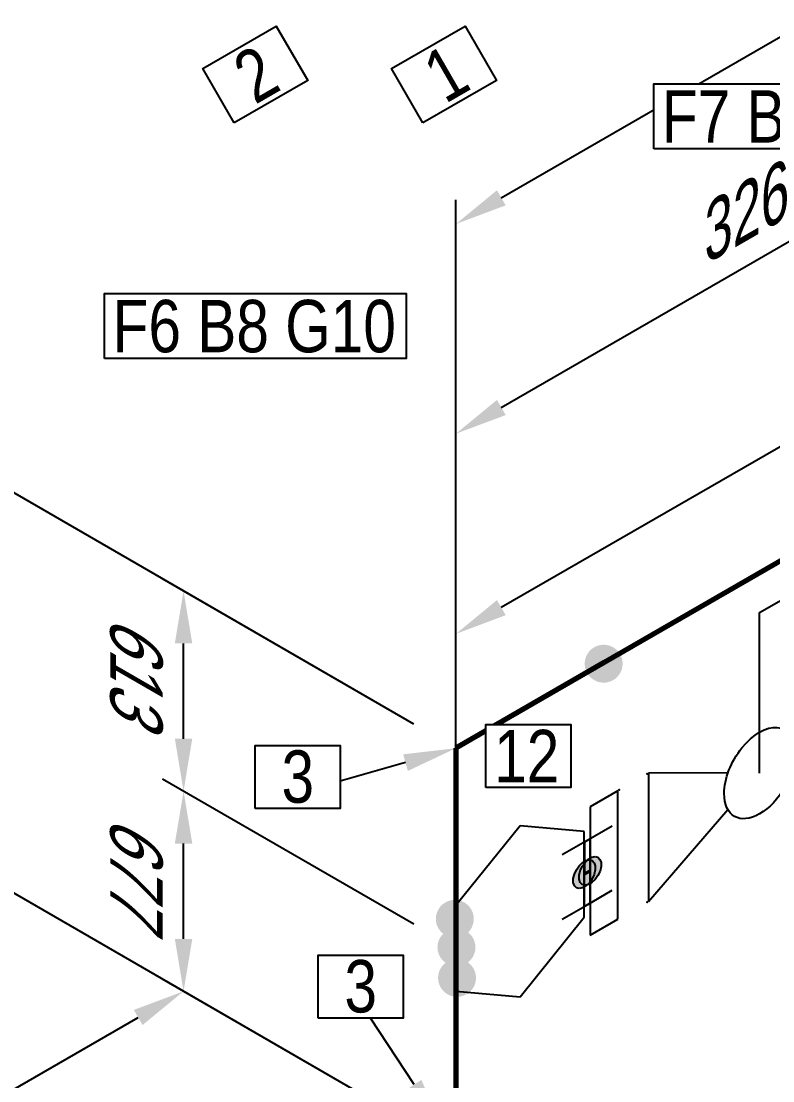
# Model space of a CAD drawing. Header units: millimetres. Extents: x 0 to 594, y 0 to 420.
# Drawn here: x 80.8 to 116.7, y 196 to 246.5 of the extents above; entities that cross this region are included whole.
import ezdxf
from ezdxf import colors
from ezdxf.entities.mleader import LeaderData, LeaderLine
from ezdxf.enums import TextEntityAlignment as Align
from ezdxf.math import Vec2, Vec3

# ---------------------------------------------------------------- set-up
doc = ezdxf.new("R2010")
doc.units = ezdxf.units.MM
doc.header["$LTSCALE"] = 0.25
for name, color, linetype in [('기호', 4, 'Continuous'), ('밸브', 4, 'Continuous'), ('용접', 1, 'Continuous'), ('주석', 7, 'Continuous'), ('치수', 1, 'Continuous')]:
    doc.layers.add(name, color=color, linetype=linetype)
doc.layers.add('파이프', color=3, linetype='Continuous', lineweight=70)
doc.layers.add('파이프 작은 보어', color=30, linetype='Continuous', lineweight=50)
doc.styles.add('AdskIsoAnnotation', font='arial.ttf', dxfattribs={"width": 0.8, "height": 1})
doc.styles.add('AdskIsoMetric', font='arial.ttf', dxfattribs={"width": 0.8, "height": 2.5})
doc.styles.add('AdskIsoMetric-30', font='arial.ttf', dxfattribs={"width": 0.8, "height": 2.5})
doc.styles.add('AdskIsoMetric30', font='arial.ttf', dxfattribs={"width": 0.8, "oblique": 30, "height": 2.5})
doc.styles.get("Standard").update_dxf_attribs({"font": 'arial.ttf'})
doc.dimstyles.new('AdskIsoMetric', dxfattribs={"dimtxt": 2.5, "dimasz": 2.5, "dimexe": 1, "dimexo": 2, "dimgap": 0.8, "dimtad": 1, "dimdec": 0, "dimrnd": 1, "dimzin": 0, "dimdsep": 46, "dimtxsty": 'AdskIsoMetric', "dimcen": 0, "dimclrt": 7, "dimadec": 0, "dimazin": 0, "dimtfac": 1, "dimtdec": 0, "dimtmove": 1, "dimatfit": 3, "dimfxl": 0, "dimfrac": 2, "dimtolj": 1, "dimtzin": 0, "dimarcsym": 0})

# ---------------------------------------------------------------- blocks, each defined once
blk = doc.blocks.new('플랜지-2-IsoLeft')
at = {"color": 0, "linetype": 'ByBlock', "lineweight": -2}
blk.add_wipeout([(0.221, 0.0765), (0.1326, 0.1276), (-0.221, -0.0765), (-0.1326, -0.1276)], dxfattribs=at)
at = {"color": 0, "linetype": 'ByBlock', "lineweight": -2, "extrusion": (0, -0.816497, -0.57735)}
for p, q in [((0.1326, 0.1276), (-0.221, -0.0765)), ((0.221, 0.0765), (0.1326, 0.1276)), ((-0.1326, -0.1276), (0.221, 0.0765)), ((-0.221, -0.0765), (-0.1326, -0.1276))]:
    blk.add_line(p, q, dxfattribs=at)
at = {"color": 0, "linetype": 'ByBlock', "lineweight": -2}
blk.add_wipeout([(0.221, 0.0765), (0.1326, 0.1276), (-0.221, -0.0765), (-0.1326, -0.1276)], dxfattribs=at)
at = {"color": 0, "linetype": 'ByBlock', "lineweight": -2, "extrusion": (0, -0.816497, -0.57735)}
for p, q in [((0.1326, 0.1276), (-0.221, -0.0765)), ((0.221, 0.0765), (0.1326, 0.1276)), ((-0.1326, -0.1276), (0.221, 0.0765)), ((-0.221, -0.0765), (-0.1326, -0.1276))]:
    blk.add_line(p, q, dxfattribs=at)
blk = doc.blocks.new('개스킷-2-IsoLeft')
at = {"color": 0, "linetype": 'ByBlock', "lineweight": -2, "extrusion": (0, 0, -1)}
for p in [(0.1326, 0.1276), (0.221, 0.0765), (-0.2297, -0.0715), (-0.1326, -0.1276)]:
    blk.add_point(p, dxfattribs=at)
blk = doc.blocks.new('볼 밸브-2-IsoLeft')
at = {"color": 0, "linetype": 'ByBlock', "lineweight": -2, "extrusion": (0, -0.816497, -0.57735)}
for p, q in [((-0.1768, 0.3062), (-0.5303, 0.1021)), ((-0.0501, 0.0872), (-0.1768, 0.3062)), ((-0.5303, 0.1021), (-0.151, 0.029)), ((0.151, -0.029), (0.5303, -0.1021)), ((0.1125, -0.065), (0.1125, -0.065)), ((0.1768, -0.3062), (0.0504, -0.0872)), ((0.5303, -0.1021), (0.1768, -0.3062))]:
    blk.add_line(p, q, dxfattribs=at)
at = {"linetype": 'ByBlock', "extrusion": (0, 0, -1)}
for start_param, end_param in [(0.785398, 3.926991), (3.926991, 7.068583)]:
    blk.add_ellipse((0, 0), major_axis=(-0.1592, 0), ratio=0.57735, start_param=start_param, end_param=end_param, dxfattribs=at)
blk = doc.blocks.new('Operator_Lever-2-IsoLeft')
at = {"color": 0, "linetype": 'ByBlock', "lineweight": -2, "extrusion": (0, -0.816497, -0.57735)}
for p, q in [((0, 0), (0.4419, 0.2552)), ((0.4419, 0.2552), (0.6187, 0.1531))]:
    blk.add_line(p, q, dxfattribs=at)
blk = doc.blocks.new('*D47')
at = {"layer": 'Defpoints', "color": 0}
for p in [(140.859, 225.007), (101.569, 217.322), (101.569, 202.322)]:
    blk.add_point(p, dxfattribs=at)
at = {"layer": '치수', "color": 0, "lineweight": -2}
for p, q in [((140.859, 227.317), (140.859, 241.162)), ((138.694, 238.757), (103.734, 218.572)), ((101.569, 204.632), (101.569, 218.477))]:
    blk.add_line(p, q, dxfattribs=at)
at = {"layer": '치수', "color": 0}
for points in [[(138.485, 239.118), (138.902, 238.396), (140.859, 240.007)], [(103.526, 218.933), (103.942, 218.212), (101.569, 217.322)]]:
    blk.add_solid(points, dxfattribs=at)
at = {"layer": '치수', "color": 7, "insert": (121.214, 231.282), "char_height": 2.5, "attachment_point": 5, "rotation": 30.001, "style": 'AdskIsoMetric30'}
blk.add_mtext('\\A1;1544', dxfattribs=at)
blk = doc.blocks.new('*D48')
at = {"layer": 'Defpoints', "color": 0}
for p in [(128.969, 242.688), (128.969, 231.77), (101.569, 211.868)]:
    blk.add_point(p, dxfattribs=at)
at = {"layer": '치수', "color": 0, "lineweight": -2}
for p, q in [((128.969, 234.08), (128.969, 243.843)), ((103.734, 228.118), (126.804, 241.438)), ((101.569, 214.178), (101.569, 228.023))]:
    blk.add_line(p, q, dxfattribs=at)
at = {"layer": '치수', "color": 0}
for points in [[(126.596, 241.799), (127.013, 241.077), (128.969, 242.688)], [(103.526, 228.479), (103.942, 227.757), (101.569, 226.868)]]:
    blk.add_solid(points, dxfattribs=at)
at = {"layer": '치수', "color": 7, "insert": (114.829, 237.141), "char_height": 2.5, "attachment_point": 5, "rotation": 30, "style": 'AdskIsoMetric30'}
blk.add_mtext('\\A1;326', dxfattribs=at)
blk = doc.blocks.new('*D54')
at = {"layer": 'Defpoints', "color": 0}
for p in [(236.793, 314.94), (236.793, 289.94), (101.569, 211.868)]:
    blk.add_point(p, dxfattribs=at)
at = {"layer": '치수', "color": 0, "lineweight": -2}
for p, q in [((236.793, 292.25), (236.793, 316.095)), ((103.734, 238.118), (234.628, 313.69)), ((101.569, 214.178), (101.569, 238.023))]:
    blk.add_line(p, q, dxfattribs=at)
at = {"layer": '치수', "color": 0}
for points in [[(234.42, 314.051), (234.837, 313.329), (236.793, 314.94)], [(103.526, 238.479), (103.942, 237.757), (101.569, 236.868)]]:
    blk.add_solid(points, dxfattribs=at)
at = {"layer": '치수', "color": 7, "insert": (169.181, 278.521), "char_height": 2.5, "attachment_point": 5, "rotation": 30, "style": 'AdskIsoMetric30'}
blk.add_mtext('\\A1;1646', dxfattribs=at)
blk = doc.blocks.new('*D55')
at = {"layer": 'Defpoints', "color": 0}
for p in [(88.579, 209.822), (101.569, 202.322), (101.569, 192.776)]:
    blk.add_point(p, dxfattribs=at)
at = {"layer": '치수', "color": 0, "lineweight": -2}
for p, q in [((99.569, 203.477), (87.579, 210.4)), ((88.579, 202.776), (88.579, 207.322)), ((99.569, 193.931), (87.579, 200.854))]:
    blk.add_line(p, q, dxfattribs=at)
at = {"layer": '치수', "color": 0}
for points in [[(88.162, 207.322), (88.995, 207.322), (88.579, 209.822)], [(88.162, 202.776), (88.995, 202.776), (88.579, 200.276)]]:
    blk.add_solid(points, dxfattribs=at)
at = {"layer": '치수', "color": 7, "insert": (86.312, 206.358), "char_height": 2.5, "attachment_point": 5, "rotation": 270, "style": 'AdskIsoMetric30'}
blk.add_mtext('\\A1;677', dxfattribs=at)
blk = doc.blocks.new('*D56')
at = {"layer": 'Defpoints', "color": 0}
for p in [(88.579, 219.368), (101.569, 211.868), (101.569, 202.322)]:
    blk.add_point(p, dxfattribs=at)
at = {"layer": '치수', "color": 0, "lineweight": -2}
for p, q in [((99.569, 213.023), (87.579, 219.946)), ((88.579, 212.322), (88.579, 216.868)), ((99.569, 203.477), (87.579, 210.4))]:
    blk.add_line(p, q, dxfattribs=at)
at = {"layer": '치수', "color": 0}
for points in [[(88.162, 216.868), (88.995, 216.868), (88.579, 219.368)], [(88.162, 212.322), (88.995, 212.322), (88.579, 209.822)]]:
    blk.add_solid(points, dxfattribs=at)
at = {"layer": '치수', "color": 7, "insert": (86.312, 215.904), "char_height": 2.5, "attachment_point": 5, "rotation": 270, "style": 'AdskIsoMetric30'}
blk.add_mtext('\\A1;613', dxfattribs=at)
blk = doc.blocks.new('*D57')
at = {"layer": 'Defpoints', "color": 0}
for p in [(79.918, 224.368), (101.569, 211.868), (101.569, 192.776)]:
    blk.add_point(p, dxfattribs=at)
at = {"layer": '치수', "color": 0, "lineweight": -2}
for p, q in [((99.569, 213.023), (78.918, 224.946)), ((79.918, 207.776), (79.918, 221.868)), ((99.569, 193.931), (78.918, 205.854))]:
    blk.add_line(p, q, dxfattribs=at)
at = {"layer": '치수', "color": 0}
for points in [[(79.502, 221.868), (80.335, 221.868), (79.918, 224.368)], [(79.502, 207.776), (80.335, 207.776), (79.918, 205.276)]]:
    blk.add_solid(points, dxfattribs=at)
at = {"layer": '치수', "color": 7, "insert": (77.652, 216.131), "char_height": 2.5, "attachment_point": 5, "rotation": 270, "style": 'AdskIsoMetric30'}
blk.add_mtext('\\A1;1290', dxfattribs=at)
blk = doc.blocks.new('*D58')
at = {"layer": 'Defpoints', "color": 0}
for p in [(88.579, 200.276), (101.569, 192.776), (84.23, 182.766)]:
    blk.add_point(p, dxfattribs=at)
at = {"layer": '치수', "color": 0, "lineweight": -2}
for p, q in [((99.569, 193.931), (87.579, 200.854)), ((73.404, 191.516), (86.414, 199.026)), ((82.23, 183.92), (70.239, 190.843))]:
    blk.add_line(p, q, dxfattribs=at)
at = {"layer": '치수', "color": 0}
for points in [[(86.205, 199.387), (86.622, 198.666), (88.579, 200.276)], [(73.196, 191.876), (73.613, 191.155), (71.239, 190.266)]]:
    blk.add_solid(points, dxfattribs=at)
at = {"layer": '치수', "color": 7, "insert": (77.203, 196.325), "char_height": 2.5, "attachment_point": 5, "rotation": 30, "style": 'AdskIsoMetric-30'}
blk.add_mtext('\\A1;2515', dxfattribs=at)
blk = doc.blocks.new('엘보우-1-Iso2DSkew180')
at = {"color": 0, "linetype": 'ByBlock', "lineweight": -2, "extrusion": (-0.707107, 0.408248, -0.57735)}
for p, q in [((0, 8.165), (0, 0)), ((0, 0), (-7.071, -4.082)), ((0, 0), (0, 0))]:
    blk.add_line(p, q, dxfattribs=at)
blk = doc.blocks.new('Olet1-1-Iso2DSkew180')
at = {"color": 0, "linetype": 'ByBlock', "lineweight": -2, "extrusion": (0.707122, -0.40824, 0.577338)}
for p, q in [((3.062, 5.85), (0, 2.041)), ((6.124, 5.577), (3.062, 5.85)), ((6.124, 1.494), (6.124, 5.577)), ((0, 2.041), (0, -2.041)), ((3.062, -2.315), (6.124, 1.494)), ((0, -2.041), (3.062, -2.315))]:
    blk.add_line(p, q, dxfattribs=at)
blk = doc.blocks.new('엘보우-2-Iso2DSkew90')
at = {"color": 0, "linetype": 'ByBlock', "lineweight": -2, "extrusion": (0.707107, -0.408248, 0.57735)}
for p, q in [((7.071, 4.082), (0, 0)), ((0, 0), (0, -8.165)), ((0, 0), (0, 0))]:
    blk.add_line(p, q, dxfattribs=at)
blk = doc.blocks.new('Buttweld')
at = {"lineweight": -2}
blk.add_hatch(color=0, dxfattribs=at).paths.add_polyline_path([(0.044, -0.0026), (0.0433, 0.0053), (0.0413, 0.0129), (0.0379, 0.02), (0.0334, 0.0265), (0.0278, 0.0321), (0.0214, 0.0366), (0.0142, 0.0399), (0.0066, 0.042), (-0.0013, 0.0427), (-0.0091, 0.042), (-0.0168, 0.0399), (-0.0239, 0.0366), (-0.0304, 0.0321), (-0.036, 0.0265), (-0.0405, 0.02), (-0.0438, 0.0129), (-0.0459, 0.0053), (-0.0466, -0.0026), (-0.0459, -0.0105), (-0.0438, -0.0181), (-0.0405, -0.0252), (-0.036, -0.0317), (-0.0304, -0.0373), (-0.0239, -0.0418), (-0.0168, -0.0452), (-0.0091, -0.0472), (-0.0013, -0.0479), (0.0066, -0.0472), (0.0142, -0.0452), (0.0214, -0.0418), (0.0278, -0.0373), (0.0334, -0.0317), (0.0379, -0.0252), (0.0413, -0.0181), (0.0433, -0.0105)], is_closed=False, flags=0)
blk = doc.blocks.new('SocketWeld-2-IsoLeft')
blk.add_hatch(color=256).paths.add_polyline_path([(0.0405, 0.017), (0.0406, 0.0168), (0.0407, 0.0166), (0.0409, 0.0165), (0.041, 0.0163), (0.0412, 0.0161), (0.0413, 0.016), (0.0415, 0.0158), (0.0416, 0.0157), (0.0418, 0.0155), (0.0419, 0.0153), (0.042, 0.0152), (0.0422, 0.015), (0.0423, 0.0148), (0.0425, 0.0147), (0.0426, 0.0145), (0.0428, 0.0143), (0.0429, 0.0142), (0.0431, 0.014), (0.0432, 0.0138), (0.0433, 0.0137), (0.0435, 0.0135), (0.0436, 0.0134), (0.0438, 0.0132), (0.0439, 0.013), (0.0441, 0.0129), (0.0442, 0.0127), (0.0444, 0.0125), (0.0445, 0.0124), (0.0447, 0.0122), (0.0448, 0.012), (0.0449, 0.0119), (0.0451, 0.0117), (0.0452, 0.0115), (0.0454, 0.0114), (0.0455, 0.0112), (0.0457, 0.0111), (0.0458, 0.0109), (0.046, 0.0107), (0.0461, 0.0106), (0.0462, 0.0104), (0.0464, 0.0102), (0.0465, 0.0101), (0.0467, 0.0099), (0.0468, 0.0097), (0.047, 0.0096), (0.0471, 0.0094), (0.0473, 0.0092), (0.0474, 0.0091), (0.0476, 0.0089), (0.0476, 0.0089), (0.0476, 0.0087), (0.0477, 0.0086), (0.0477, 0.0084), (0.0478, 0.0082), (0.0478, 0.008), (0.0479, 0.0078), (0.0479, 0.0076), (0.048, 0.0075), (0.048, 0.0073), (0.0481, 0.0071), (0.0481, 0.0069), (0.0482, 0.0067), (0.0482, 0.0066), (0.0483, 0.0064), (0.0483, 0.0062), (0.0484, 0.006), (0.0484, 0.0058), (0.0485, 0.0056), (0.0485, 0.0055), (0.0486, 0.0053), (0.0486, 0.0051), (0.0487, 0.0049), (0.0487, 0.0047), (0.0488, 0.0046), (0.0488, 0.0044), (0.0489, 0.0042), (0.0489, 0.004), (0.049, 0.0038), (0.049, 0.0036), (0.0491, 0.0035), (0.0491, 0.0033), (0.0492, 0.0031), (0.0492, 0.0029), (0.0493, 0.0027), (0.0493, 0.0025), (0.0494, 0.0024), (0.0494, 0.0022), (0.0495, 0.002), (0.0495, 0.0018), (0.0496, 0.0016), (0.0496, 0.0015), (0.0497, 0.0013), (0.0497, 0.0011), (0.0498, 0.0009), (0.0498, 0.0007), (0.0499, 0.0005), (0.0499, 0.0004), (0.05, 0.0002), (0.05, 0), (0.05, 0), (0.05, -0.0002), (0.0499, -0.0004), (0.0499, -0.0005), (0.0498, -0.0007), (0.0498, -0.0009), (0.0497, -0.0011), (0.0497, -0.0013), (0.0496, -0.0015), (0.0496, -0.0016), (0.0495, -0.0018), (0.0495, -0.002), (0.0494, -0.0022), (0.0494, -0.0024), (0.0493, -0.0025), (0.0493, -0.0027), (0.0492, -0.0029), (0.0492, -0.0031), (0.0491, -0.0033), (0.0491, -0.0035), (0.049, -0.0036), (0.049, -0.0038), (0.0489, -0.004), (0.0489, -0.0042), (0.0488, -0.0044), (0.0488, -0.0046), (0.0487, -0.0047), (0.0487, -0.0049), (0.0486, -0.0051), (0.0486, -0.0053), (0.0485, -0.0055), (0.0485, -0.0056), (0.0484, -0.0058), (0.0484, -0.006), (0.0483, -0.0062), (0.0483, -0.0064), (0.0482, -0.0066), (0.0482, -0.0067), (0.0481, -0.0069), (0.0481, -0.0071), (0.048, -0.0073), (0.048, -0.0075), (0.0479, -0.0076), (0.0479, -0.0078), (0.0478, -0.008), (0.0478, -0.0082), (0.0477, -0.0084), (0.0477, -0.0086), (0.0476, -0.0087), (0.0476, -0.0089), (0.0476, -0.0089), (0.0474, -0.0091), (0.0473, -0.0092), (0.0471, -0.0094), (0.047, -0.0096), (0.0468, -0.0097), (0.0467, -0.0099), (0.0465, -0.0101), (0.0464, -0.0102), (0.0462, -0.0104), (0.0461, -0.0106), (0.046, -0.0107), (0.0458, -0.0109), (0.0457, -0.0111), (0.0455, -0.0112), (0.0454, -0.0114), (0.0452, -0.0115), (0.0451, -0.0117), (0.0449, -0.0119), (0.0448, -0.012), (0.0447, -0.0122), (0.0445, -0.0124), (0.0444, -0.0125), (0.0442, -0.0127), (0.0441, -0.0129), (0.0439, -0.013), (0.0438, -0.0132), (0.0436, -0.0134), (0.0435, -0.0135), (0.0433, -0.0137), (0.0432, -0.0138), (0.0431, -0.014), (0.0429, -0.0142), (0.0428, -0.0143), (0.0426, -0.0145), (0.0425, -0.0147), (0.0423, -0.0148), (0.0422, -0.015), (0.042, -0.0152), (0.0419, -0.0153), (0.0418, -0.0155), (0.0416, -0.0157), (0.0415, -0.0158), (0.0413, -0.016), (0.0412, -0.0161), (0.041, -0.0163), (0.0409, -0.0165), (0.0407, -0.0166), (0.0406, -0.0168), (0.0405, -0.017), (0.0405, -0.017), (0.0402, -0.0171), (0.04, -0.0172), (0.0398, -0.0174), (0.0395, -0.0175), (0.0393, -0.0176), (0.0391, -0.0177), (0.0389, -0.0179), (0.0386, -0.018), (0.0384, -0.0181), (0.0382, -0.0183), (0.038, -0.0184), (0.0377, -0.0185), (0.0375, -0.0187), (0.0373, -0.0188), (0.0371, -0.0189), (0.0368, -0.0191), (0.0366, -0.0192), (0.0364, -0.0193), (0.0362, -0.0194), (0.0359, -0.0196), (0.0357, -0.0197), (0.0355, -0.0198), (0.0353, -0.02), (0.035, -0.0201), (0.0348, -0.0202), (0.0346, -0.0204), (0.0344, -0.0205), (0.0341, -0.0206), (0.0339, -0.0207), (0.0337, -0.0209), (0.0335, -0.021), (0.0332, -0.0211), (0.033, -0.0213), (0.0328, -0.0214), (0.0325, -0.0215), (0.0323, -0.0217), (0.0321, -0.0218), (0.0319, -0.0219), (0.0316, -0.0221), (0.0314, -0.0222), (0.0312, -0.0223), (0.031, -0.0224), (0.0307, -0.0226), (0.0305, -0.0227), (0.0303, -0.0228), (0.0301, -0.023), (0.0298, -0.0231), (0.0296, -0.0232), (0.0294, -0.0234), (0.0294, -0.0234), (0.0291, -0.0234), (0.0288, -0.0235), (0.0285, -0.0236), (0.0283, -0.0237), (0.028, -0.0238), (0.0277, -0.0239), (0.0274, -0.0239), (0.0271, -0.024), (0.0268, -0.0241), (0.0265, -0.0242), (0.0263, -0.0243), (0.026, -0.0244), (0.0257, -0.0244), (0.0254, -0.0245), (0.0251, -0.0246), (0.0248, -0.0247), (0.0246, -0.0248), (0.0243, -0.0249), (0.024, -0.0249), (0.0237, -0.025), (0.0234, -0.0251), (0.0231, -0.0252), (0.0228, -0.0253), (0.0226, -0.0254), (0.0223, -0.0254), (0.022, -0.0255), (0.0217, -0.0256), (0.0214, -0.0257), (0.0211, -0.0258), (0.0209, -0.0259), (0.0206, -0.0259), (0.0203, -0.026), (0.02, -0.0261), (0.0197, -0.0262), (0.0194, -0.0263), (0.0191, -0.0264), (0.0189, -0.0265), (0.0186, -0.0265), (0.0183, -0.0266), (0.018, -0.0267), (0.0177, -0.0268), (0.0174, -0.0269), (0.0172, -0.027), (0.0169, -0.027), (0.0166, -0.0271), (0.0163, -0.0272), (0.016, -0.0273), (0.0157, -0.0274), (0.0155, -0.0275), (0.0155, -0.0275), (0.0151, -0.0275), (0.0148, -0.0275), (0.0145, -0.0275), (0.0142, -0.0276), (0.0139, -0.0276), (0.0136, -0.0276), (0.0132, -0.0277), (0.0129, -0.0277), (0.0126, -0.0277), (0.0123, -0.0277), (0.012, -0.0278), (0.0117, -0.0278), (0.0114, -0.0278), (0.011, -0.0279), (0.0107, -0.0279), (0.0104, -0.0279), (0.0101, -0.0279), (0.0098, -0.028), (0.0095, -0.028), (0.0091, -0.028), (0.0088, -0.0281), (0.0085, -0.0281), (0.0082, -0.0281), (0.0079, -0.0281), (0.0076, -0.0282), (0.0073, -0.0282), (0.0069, -0.0282), (0.0066, -0.0283), (0.0063, -0.0283), (0.006, -0.0283), (0.0057, -0.0283), (0.0054, -0.0284), (0.005, -0.0284), (0.0047, -0.0284), (0.0044, -0.0285), (0.0041, -0.0285), (0.0038, -0.0285), (0.0035, -0.0286), (0.0032, -0.0286), (0.0028, -0.0286), (0.0025, -0.0286), (0.0022, -0.0287), (0.0019, -0.0287), (0.0016, -0.0287), (0.0013, -0.0288), (0.0009, -0.0288), (0.0006, -0.0288), (0.0003, -0.0288), (0, -0.0289), (0, -0.0289), (-0.0003, -0.0288), (-0.0006, -0.0288), (-0.0009, -0.0288), (-0.0013, -0.0288), (-0.0016, -0.0287), (-0.0019, -0.0287), (-0.0022, -0.0287), (-0.0025, -0.0286), (-0.0028, -0.0286), (-0.0032, -0.0286), (-0.0035, -0.0286), (-0.0038, -0.0285), (-0.0041, -0.0285), (-0.0044, -0.0285), (-0.0047, -0.0284), (-0.005, -0.0284), (-0.0054, -0.0284), (-0.0057, -0.0283), (-0.006, -0.0283), (-0.0063, -0.0283), (-0.0066, -0.0283), (-0.0069, -0.0282), (-0.0073, -0.0282), (-0.0076, -0.0282), (-0.0079, -0.0281), (-0.0082, -0.0281), (-0.0085, -0.0281), (-0.0088, -0.0281), (-0.0091, -0.028), (-0.0095, -0.028), (-0.0098, -0.028), (-0.0101, -0.0279), (-0.0104, -0.0279), (-0.0107, -0.0279), (-0.011, -0.0279), (-0.0114, -0.0278), (-0.0117, -0.0278), (-0.012, -0.0278), (-0.0123, -0.0277), (-0.0126, -0.0277), (-0.0129, -0.0277), (-0.0132, -0.0277), (-0.0136, -0.0276), (-0.0139, -0.0276), (-0.0142, -0.0276), (-0.0145, -0.0275), (-0.0148, -0.0275), (-0.0151, -0.0275), (-0.0155, -0.0275), (-0.0155, -0.0275), (-0.0157, -0.0274), (-0.016, -0.0273), (-0.0163, -0.0272), (-0.0166, -0.0271), (-0.0169, -0.027), (-0.0172, -0.027), (-0.0174, -0.0269), (-0.0177, -0.0268), (-0.018, -0.0267), (-0.0183, -0.0266), (-0.0186, -0.0265), (-0.0189, -0.0265), (-0.0191, -0.0264), (-0.0194, -0.0263), (-0.0197, -0.0262), (-0.02, -0.0261), (-0.0203, -0.026), (-0.0206, -0.0259), (-0.0209, -0.0259), (-0.0211, -0.0258), (-0.0214, -0.0257), (-0.0217, -0.0256), (-0.022, -0.0255), (-0.0223, -0.0254), (-0.0226, -0.0254), (-0.0228, -0.0253), (-0.0231, -0.0252), (-0.0234, -0.0251), (-0.0237, -0.025), (-0.024, -0.0249), (-0.0243, -0.0249), (-0.0246, -0.0248), (-0.0248, -0.0247), (-0.0251, -0.0246), (-0.0254, -0.0245), (-0.0257, -0.0244), (-0.026, -0.0244), (-0.0263, -0.0243), (-0.0265, -0.0242), (-0.0268, -0.0241), (-0.0271, -0.024), (-0.0274, -0.0239), (-0.0277, -0.0239), (-0.028, -0.0238), (-0.0283, -0.0237), (-0.0285, -0.0236), (-0.0288, -0.0235), (-0.0291, -0.0234), (-0.0294, -0.0234), (-0.0294, -0.0234), (-0.0296, -0.0232), (-0.0298, -0.0231), (-0.0301, -0.023), (-0.0303, -0.0228), (-0.0305, -0.0227), (-0.0307, -0.0226), (-0.031, -0.0224), (-0.0312, -0.0223), (-0.0314, -0.0222), (-0.0316, -0.0221), (-0.0319, -0.0219), (-0.0321, -0.0218), (-0.0323, -0.0217), (-0.0325, -0.0215), (-0.0328, -0.0214), (-0.033, -0.0213), (-0.0332, -0.0211), (-0.0335, -0.021), (-0.0337, -0.0209), (-0.0339, -0.0207), (-0.0341, -0.0206), (-0.0344, -0.0205), (-0.0346, -0.0204), (-0.0348, -0.0202), (-0.035, -0.0201), (-0.0353, -0.02), (-0.0355, -0.0198), (-0.0357, -0.0197), (-0.0359, -0.0196), (-0.0362, -0.0194), (-0.0364, -0.0193), (-0.0366, -0.0192), (-0.0368, -0.0191), (-0.0371, -0.0189), (-0.0373, -0.0188), (-0.0375, -0.0187), (-0.0377, -0.0185), (-0.038, -0.0184), (-0.0382, -0.0183), (-0.0384, -0.0181), (-0.0386, -0.018), (-0.0389, -0.0179), (-0.0391, -0.0177), (-0.0393, -0.0176), (-0.0395, -0.0175), (-0.0398, -0.0174), (-0.04, -0.0172), (-0.0402, -0.0171), (-0.0405, -0.017), (-0.0405, -0.017), (-0.0406, -0.0168), (-0.0407, -0.0166), (-0.0409, -0.0165), (-0.041, -0.0163), (-0.0412, -0.0161), (-0.0413, -0.016), (-0.0415, -0.0158), (-0.0416, -0.0157), (-0.0418, -0.0155), (-0.0419, -0.0153), (-0.042, -0.0152), (-0.0422, -0.015), (-0.0423, -0.0148), (-0.0425, -0.0147), (-0.0426, -0.0145), (-0.0428, -0.0143), (-0.0429, -0.0142), (-0.0431, -0.014), (-0.0432, -0.0138), (-0.0433, -0.0137), (-0.0435, -0.0135), (-0.0436, -0.0134), (-0.0438, -0.0132), (-0.0439, -0.013), (-0.0441, -0.0129), (-0.0442, -0.0127), (-0.0444, -0.0125), (-0.0445, -0.0124), (-0.0447, -0.0122), (-0.0448, -0.012), (-0.0449, -0.0119), (-0.0451, -0.0117), (-0.0452, -0.0115), (-0.0454, -0.0114), (-0.0455, -0.0112), (-0.0457, -0.0111), (-0.0458, -0.0109), (-0.046, -0.0107), (-0.0461, -0.0106), (-0.0462, -0.0104), (-0.0464, -0.0102), (-0.0465, -0.0101), (-0.0467, -0.0099), (-0.0468, -0.0097), (-0.047, -0.0096), (-0.0471, -0.0094), (-0.0473, -0.0092), (-0.0474, -0.0091), (-0.0476, -0.0089), (-0.0476, -0.0089), (-0.0476, -0.0087), (-0.0477, -0.0086), (-0.0477, -0.0084), (-0.0478, -0.0082), (-0.0478, -0.008), (-0.0479, -0.0078), (-0.0479, -0.0076), (-0.048, -0.0075), (-0.048, -0.0073), (-0.0481, -0.0071), (-0.0481, -0.0069), (-0.0482, -0.0067), (-0.0482, -0.0066), (-0.0483, -0.0064), (-0.0483, -0.0062), (-0.0484, -0.006), (-0.0484, -0.0058), (-0.0485, -0.0056), (-0.0485, -0.0055), (-0.0486, -0.0053), (-0.0486, -0.0051), (-0.0487, -0.0049), (-0.0487, -0.0047), (-0.0488, -0.0046), (-0.0488, -0.0044), (-0.0489, -0.0042), (-0.0489, -0.004), (-0.049, -0.0038), (-0.049, -0.0036), (-0.0491, -0.0035), (-0.0491, -0.0033), (-0.0492, -0.0031), (-0.0492, -0.0029), (-0.0493, -0.0027), (-0.0493, -0.0025), (-0.0494, -0.0024), (-0.0494, -0.0022), (-0.0495, -0.002), (-0.0495, -0.0018), (-0.0496, -0.0016), (-0.0496, -0.0015), (-0.0497, -0.0013), (-0.0497, -0.0011), (-0.0498, -0.0009), (-0.0498, -0.0007), (-0.0499, -0.0005), (-0.0499, -0.0004), (-0.05, -0.0002), (-0.05, 0), (-0.05, 0), (-0.05, 0.0002), (-0.0499, 0.0004), (-0.0499, 0.0005), (-0.0498, 0.0007), (-0.0498, 0.0009), (-0.0497, 0.0011), (-0.0497, 0.0013), (-0.0496, 0.0015), (-0.0496, 0.0016), (-0.0495, 0.0018), (-0.0495, 0.002), (-0.0494, 0.0022), (-0.0494, 0.0024), (-0.0493, 0.0025), (-0.0493, 0.0027), (-0.0492, 0.0029), (-0.0492, 0.0031), (-0.0491, 0.0033), (-0.0491, 0.0035), (-0.049, 0.0036), (-0.049, 0.0038), (-0.0489, 0.004), (-0.0489, 0.0042), (-0.0488, 0.0044), (-0.0488, 0.0046), (-0.0487, 0.0047), (-0.0487, 0.0049), (-0.0486, 0.0051), (-0.0486, 0.0053), (-0.0485, 0.0055), (-0.0485, 0.0056), (-0.0484, 0.0058), (-0.0484, 0.006), (-0.0483, 0.0062), (-0.0483, 0.0064), (-0.0482, 0.0066), (-0.0482, 0.0067), (-0.0481, 0.0069), (-0.0481, 0.0071), (-0.048, 0.0073), (-0.048, 0.0075), (-0.0479, 0.0076), (-0.0479, 0.0078), (-0.0478, 0.008), (-0.0478, 0.0082), (-0.0477, 0.0084), (-0.0477, 0.0086), (-0.0476, 0.0087), (-0.0476, 0.0089), (-0.0476, 0.0089), (-0.0474, 0.0091), (-0.0473, 0.0092), (-0.0471, 0.0094), (-0.047, 0.0096), (-0.0468, 0.0097), (-0.0467, 0.0099), (-0.0465, 0.0101), (-0.0464, 0.0102), (-0.0462, 0.0104), (-0.0461, 0.0106), (-0.046, 0.0107), (-0.0458, 0.0109), (-0.0457, 0.0111), (-0.0455, 0.0112), (-0.0454, 0.0114), (-0.0452, 0.0115), (-0.0451, 0.0117), (-0.0449, 0.0119), (-0.0448, 0.012), (-0.0447, 0.0122), (-0.0445, 0.0124), (-0.0444, 0.0125), (-0.0442, 0.0127), (-0.0441, 0.0129), (-0.0439, 0.013), (-0.0438, 0.0132), (-0.0436, 0.0134), (-0.0435, 0.0135), (-0.0433, 0.0137), (-0.0432, 0.0138), (-0.0431, 0.014), (-0.0429, 0.0142), (-0.0428, 0.0143), (-0.0426, 0.0145), (-0.0425, 0.0147), (-0.0423, 0.0148), (-0.0422, 0.015), (-0.042, 0.0152), (-0.0419, 0.0153), (-0.0418, 0.0155), (-0.0416, 0.0157), (-0.0415, 0.0158), (-0.0413, 0.016), (-0.0412, 0.0161), (-0.041, 0.0163), (-0.0409, 0.0165), (-0.0407, 0.0166), (-0.0406, 0.0168), (-0.0405, 0.017), (-0.0405, 0.017), (-0.0402, 0.0171), (-0.04, 0.0172), (-0.0398, 0.0174), (-0.0395, 0.0175), (-0.0393, 0.0176), (-0.0391, 0.0177), (-0.0389, 0.0179), (-0.0386, 0.018), (-0.0384, 0.0181), (-0.0382, 0.0183), (-0.038, 0.0184), (-0.0377, 0.0185), (-0.0375, 0.0187), (-0.0373, 0.0188), (-0.0371, 0.0189), (-0.0368, 0.0191), (-0.0366, 0.0192), (-0.0364, 0.0193), (-0.0362, 0.0194), (-0.0359, 0.0196), (-0.0357, 0.0197), (-0.0355, 0.0198), (-0.0353, 0.02), (-0.035, 0.0201), (-0.0348, 0.0202), (-0.0346, 0.0204), (-0.0344, 0.0205), (-0.0341, 0.0206), (-0.0339, 0.0207), (-0.0337, 0.0209), (-0.0335, 0.021), (-0.0332, 0.0211), (-0.033, 0.0213), (-0.0328, 0.0214), (-0.0325, 0.0215), (-0.0323, 0.0217), (-0.0321, 0.0218), (-0.0319, 0.0219), (-0.0316, 0.0221), (-0.0314, 0.0222), (-0.0312, 0.0223), (-0.031, 0.0224), (-0.0307, 0.0226), (-0.0305, 0.0227), (-0.0303, 0.0228), (-0.0301, 0.023), (-0.0298, 0.0231), (-0.0296, 0.0232), (-0.0294, 0.0234), (-0.0294, 0.0234), (-0.0291, 0.0234), (-0.0288, 0.0235), (-0.0285, 0.0236), (-0.0283, 0.0237), (-0.028, 0.0238), (-0.0277, 0.0239), (-0.0274, 0.0239), (-0.0271, 0.024), (-0.0268, 0.0241), (-0.0265, 0.0242), (-0.0263, 0.0243), (-0.026, 0.0244), (-0.0257, 0.0244), (-0.0254, 0.0245), (-0.0251, 0.0246), (-0.0248, 0.0247), (-0.0246, 0.0248), (-0.0243, 0.0249), (-0.024, 0.0249), (-0.0237, 0.025), (-0.0234, 0.0251), (-0.0231, 0.0252), (-0.0228, 0.0253), (-0.0226, 0.0254), (-0.0223, 0.0254), (-0.022, 0.0255), (-0.0217, 0.0256), (-0.0214, 0.0257), (-0.0211, 0.0258), (-0.0209, 0.0259), (-0.0206, 0.0259), (-0.0203, 0.026), (-0.02, 0.0261), (-0.0197, 0.0262), (-0.0194, 0.0263), (-0.0191, 0.0264), (-0.0189, 0.0265), (-0.0186, 0.0265), (-0.0183, 0.0266), (-0.018, 0.0267), (-0.0177, 0.0268), (-0.0174, 0.0269), (-0.0172, 0.027), (-0.0169, 0.027), (-0.0166, 0.0271), (-0.0163, 0.0272), (-0.016, 0.0273), (-0.0157, 0.0274), (-0.0155, 0.0275), (-0.0155, 0.0275), (-0.0151, 0.0275), (-0.0148, 0.0275), (-0.0145, 0.0275), (-0.0142, 0.0276), (-0.0139, 0.0276), (-0.0136, 0.0276), (-0.0132, 0.0277), (-0.0129, 0.0277), (-0.0126, 0.0277), (-0.0123, 0.0277), (-0.012, 0.0278), (-0.0117, 0.0278), (-0.0114, 0.0278), (-0.011, 0.0279), (-0.0107, 0.0279), (-0.0104, 0.0279), (-0.0101, 0.0279), (-0.0098, 0.028), (-0.0095, 0.028), (-0.0091, 0.028), (-0.0088, 0.0281), (-0.0085, 0.0281), (-0.0082, 0.0281), (-0.0079, 0.0281), (-0.0076, 0.0282), (-0.0073, 0.0282), (-0.0069, 0.0282), (-0.0066, 0.0283), (-0.0063, 0.0283), (-0.006, 0.0283), (-0.0057, 0.0283), (-0.0054, 0.0284), (-0.005, 0.0284), (-0.0047, 0.0284), (-0.0044, 0.0285), (-0.0041, 0.0285), (-0.0038, 0.0285), (-0.0035, 0.0286), (-0.0032, 0.0286), (-0.0028, 0.0286), (-0.0025, 0.0286), (-0.0022, 0.0287), (-0.0019, 0.0287), (-0.0016, 0.0287), (-0.0013, 0.0288), (-0.0009, 0.0288), (-0.0006, 0.0288), (-0.0003, 0.0288), (0, 0.0289), (0, 0.0289), (0.0003, 0.0288), (0.0006, 0.0288), (0.0009, 0.0288), (0.0013, 0.0288), (0.0016, 0.0287), (0.0019, 0.0287), (0.0022, 0.0287), (0.0025, 0.0286), (0.0028, 0.0286), (0.0032, 0.0286), (0.0035, 0.0286), (0.0038, 0.0285), (0.0041, 0.0285), (0.0044, 0.0285), (0.0047, 0.0284), (0.005, 0.0284), (0.0054, 0.0284), (0.0057, 0.0283), (0.006, 0.0283), (0.0063, 0.0283), (0.0066, 0.0283), (0.0069, 0.0282), (0.0073, 0.0282), (0.0076, 0.0282), (0.0079, 0.0281), (0.0082, 0.0281), (0.0085, 0.0281), (0.0088, 0.0281), (0.0091, 0.028), (0.0095, 0.028), (0.0098, 0.028), (0.0101, 0.0279), (0.0104, 0.0279), (0.0107, 0.0279), (0.011, 0.0279), (0.0114, 0.0278), (0.0117, 0.0278), (0.012, 0.0278), (0.0123, 0.0277), (0.0126, 0.0277), (0.0129, 0.0277), (0.0132, 0.0277), (0.0136, 0.0276), (0.0139, 0.0276), (0.0142, 0.0276), (0.0145, 0.0275), (0.0148, 0.0275), (0.0151, 0.0275), (0.0155, 0.0275), (0.0155, 0.0275), (0.0157, 0.0274), (0.016, 0.0273), (0.0163, 0.0272), (0.0166, 0.0271), (0.0169, 0.027), (0.0172, 0.027), (0.0174, 0.0269), (0.0177, 0.0268), (0.018, 0.0267), (0.0183, 0.0266), (0.0186, 0.0265), (0.0189, 0.0265), (0.0191, 0.0264), (0.0194, 0.0263), (0.0197, 0.0262), (0.02, 0.0261), (0.0203, 0.026), (0.0206, 0.0259), (0.0209, 0.0259), (0.0211, 0.0258), (0.0214, 0.0257), (0.0217, 0.0256), (0.022, 0.0255), (0.0223, 0.0254), (0.0226, 0.0254), (0.0228, 0.0253), (0.0231, 0.0252), (0.0234, 0.0251), (0.0237, 0.025), (0.024, 0.0249), (0.0243, 0.0249), (0.0246, 0.0248), (0.0248, 0.0247), (0.0251, 0.0246), (0.0254, 0.0245), (0.0257, 0.0244), (0.026, 0.0244), (0.0263, 0.0243), (0.0265, 0.0242), (0.0268, 0.0241), (0.0271, 0.024), (0.0274, 0.0239), (0.0277, 0.0239), (0.028, 0.0238), (0.0283, 0.0237), (0.0285, 0.0236), (0.0288, 0.0235), (0.0291, 0.0234), (0.0294, 0.0234), (0.0294, 0.0234), (0.0296, 0.0232), (0.0298, 0.0231), (0.0301, 0.023), (0.0303, 0.0228), (0.0305, 0.0227), (0.0307, 0.0226), (0.031, 0.0224), (0.0312, 0.0223), (0.0314, 0.0222), (0.0316, 0.0221), (0.0319, 0.0219), (0.0321, 0.0218), (0.0323, 0.0217), (0.0325, 0.0215), (0.0328, 0.0214), (0.033, 0.0213), (0.0332, 0.0211), (0.0335, 0.021), (0.0337, 0.0209), (0.0339, 0.0207), (0.0341, 0.0206), (0.0344, 0.0205), (0.0346, 0.0204), (0.0348, 0.0202), (0.035, 0.0201), (0.0353, 0.02), (0.0355, 0.0198), (0.0357, 0.0197), (0.0359, 0.0196), (0.0362, 0.0194), (0.0364, 0.0193), (0.0366, 0.0192), (0.0368, 0.0191), (0.0371, 0.0189), (0.0373, 0.0188), (0.0375, 0.0187), (0.0377, 0.0185), (0.038, 0.0184), (0.0382, 0.0183), (0.0384, 0.0181), (0.0386, 0.018), (0.0389, 0.0179), (0.0391, 0.0177), (0.0393, 0.0176), (0.0395, 0.0175), (0.0398, 0.0174), (0.04, 0.0172), (0.0402, 0.0171)], flags=0)
at = {"color": 0, "linetype": 'ByBlock', "lineweight": -2, "extrusion": (0, -0.816497, -0.57735)}
for p, q in [((0.0884, 0.051), (0, 0.1021)), ((-0.0884, -0.051), (0.0884, 0.051)), ((-0.1768, 0), (-0.0884, -0.051)), ((-0.05, 0), (-0.0476, 0.0089)), ((-0.0476, -0.0089), (-0.05, 0)), ((-0.0476, 0.0089), (-0.0405, 0.017)), ((-0.0405, 0.017), (-0.0294, 0.0234)), ((-0.0294, 0.0234), (-0.0155, 0.0275)), ((-0.0155, 0.0275), (0, 0.0289)), ((0, 0.0289), (0.0155, 0.0275)), ((0.0155, 0.0275), (0.0294, 0.0234)), ((0.0294, 0.0234), (0.0405, 0.017)), ((0.0405, 0.017), (0.0476, 0.0089)), ((0.0476, 0.0089), (0.05, 0)), ((-0.0405, -0.017), (-0.0476, -0.0089)), ((-0.0294, -0.0234), (-0.0405, -0.017)), ((-0.0155, -0.0275), (-0.0294, -0.0234)), ((0, -0.0289), (-0.0155, -0.0275)), ((0.0155, -0.0275), (0, -0.0289)), ((0.0294, -0.0234), (0.0155, -0.0275)), ((0.0405, -0.017), (0.0294, -0.0234)), ((0.0476, -0.0089), (0.0405, -0.017)), ((0.05, 0), (0.0476, -0.0089))]:
    blk.add_line(p, q, dxfattribs=at)
blk = doc.blocks.new('AnnoRect')
at = {"color": 0, "linetype": 'ByBlock', "lineweight": -2}
blk.add_wipeout([(-0.8095, -0.6), (-0.8095, 0.6), (0.8095, 0.6), (0.8095, -0.6)], dxfattribs=at)
blk.add_lwpolyline([(-0.8095, -0.6), (-0.8095, 0.6), (0.8095, 0.6), (0.8095, -0.6)], close=True, dxfattribs=at)
at = {"color": 0, "linetype": 'ByBlock', "lineweight": -2, "style": 'AdskIsoAnnotation', "width": 0.8}
blk.add_attdef('XX', text='', height=1, dxfattribs=at).set_placement((0, 0), align=Align.MIDDLE_CENTER)

msp = doc.modelspace()

# ---------------------------------------------------------------- linework, layer by layer
at = {"layer": '파이프'}
for points in [[(124.55, 225.1363), (108.6401, 215.9508)], [(101.569, 203.7033), (101.569, 200.9414)]]:
    msp.add_lwpolyline(points, dxfattribs=at)

# ---------------------------------------------------------------- block references
at = {"layer": '밸브', "xscale": 15, "yscale": 15, "zscale": 15}
for name, p, rotation in [('Operator_Lever-2-IsoLeft', (116.0528, 210.6849), 60.00097254489765), ('플랜지-2-IsoLeft', (108.6297, 206.399), 60.0000000001444)]:
    msp.add_blockref(name, p, dxfattribs=dict(at, rotation=rotation))
at = {"layer": '용접', "xscale": 20, "yscale": 20, "zscale": 20}
msp.add_blockref('Buttweld', (108.6401, 215.9508), dxfattribs=at)
for p, rotation in [((101.569, 203.7033), 270), ((101.569, 202.3224), 179.9999587440884), ((101.569, 200.9414), 90)]:
    msp.add_blockref('Buttweld', p, dxfattribs=dict(at, rotation=rotation))
at = {"layer": '주석'}
ref = msp.add_blockref('AnnoRect', (92, 244), dxfattribs=dict(at, xscale=2.500000000000001, yscale=2.500000000000001, zscale=2.500000000000001, rotation=29.99999999995471))
ref.add_attrib('XX_001', '2', (91.9831, 242.5409), dxfattribs={"layer": '0', "color": 0, "linetype": 'ByBlock', "lineweight": -2, "height": 2.5, "rotation": 30, "style": 'AdskIsoAnnotation', "width": 0.8})
ref = msp.add_blockref('AnnoRect', (92, 232), dxfattribs=dict(at, xscale=8.891143911439116, yscale=2.585266030013643, zscale=2.5))
ref.add_attrib('XX_001', 'F6 B8 G10', (85.1965, 230.75), dxfattribs={"layer": '0', "color": 0, "linetype": 'ByBlock', "lineweight": -2, "height": 2.5, "style": 'AdskIsoAnnotation', "width": 0.8})
at = {"layer": '파이프'}
msp.add_blockref('엘보우-1-Iso2DSkew180', (101.569, 192.7765), dxfattribs=at)

# ---------------------------------------------------------------- dimensions: what is measured, and where the dimension line sits
at = {"layer": '치수'}
for base, p1, p2, angle, text, override, picture, middle in [((236.7935, 314.9401), (101.569, 211.8683), (236.7935, 289.9401), 30, '1646', {"dimtad": 0, "dimlfac": 10.543393, "dimtxsty": 'AdskIsoMetric30', "dimse1": 0, "dimse2": 0, "dimsd1": 0, "dimsd2": 0, "dimtmove": 1}, '*D54', (169.1813, 278.5211)), ((128.9694, 242.6879), (101.569, 211.8683), (128.9694, 231.7704), 30, '326', {"dimtad": 0, "dimlfac": 9.671868, "dimtxsty": 'AdskIsoMetric30', "dimse1": 0, "dimse2": 0, "dimsd1": 0, "dimsd2": 0, "dimtmove": 1}, '*D48', (114.8293, 237.141)), ((79.9184, 224.3683), (101.569, 192.7765), (101.569, 211.8683), 90, '1290', {"dimtad": 0, "dimlfac": 67.568276, "dimtxsty": 'AdskIsoMetric30', "dimse1": 0, "dimse2": 0, "dimsd1": 0, "dimsd2": 0, "dimtmove": 1}, '*D57', (77.6521, 216.1308)), ((88.5787, 219.3683), (101.569, 202.3224), (101.569, 211.8683), 90, '613', {"dimtad": 0, "dimlfac": 64.174149, "dimtxsty": 'AdskIsoMetric30', "dimse1": 0, "dimse2": 0, "dimsd1": 0, "dimsd2": 0, "dimtmove": 1}, '*D56', (86.3124, 215.9038)), ((88.5787, 209.8224), (101.569, 192.7765), (101.569, 202.3224), 90, '677', {"dimtad": 0, "dimlfac": 70.962403, "dimtxsty": 'AdskIsoMetric30', "dimse1": 0, "dimse2": 0, "dimsd1": 0, "dimsd2": 0, "dimtmove": 1}, '*D55', (86.3124, 206.3579)), ((88.5787, 200.2765), (84.2297, 182.7656), (101.569, 192.7765), 30, '2515', {"dimtad": 0, "dimlfac": 125.605998, "dimtxsty": 'AdskIsoMetric-30', "dimse1": 0, "dimse2": 0, "dimsd1": 0, "dimsd2": 0, "dimtmove": 1}, '*D58', (77.2027, 196.3255))]:
    dim = msp.add_linear_dim(base=base, p1=p1, p2=p2, angle=angle, text=text, dimstyle='AdskIsoMetric', override=override, dxfattribs=at)
    dim.commit()
    dim.dimension.update_dxf_attribs({"geometry": picture, "text_midpoint": middle, "dimtype": 160})

# ---------------------------------------------------------------- leaders
at = {"layer": '주석'}
ml = msp.add_multileader_mtext('Standard', dxfattribs=at)
ml.set_content('')
ml.set_leader_properties()
ml.build(insert=Vec2(0, 0))
ml.multileader.update_dxf_attribs({"dogleg_length": 0, "arrow_head_size": 2.5})
ctx = ml.context
ctx.base_point, ctx.arrow_head_size = Vec3(96.0476, 210.2925), 2.5
notes = []
notes.append((ctx, [(0, (1, 1, 0), (96.0476, 210.2925), (-1, 0), 0, [(0, [(101.569, 211.8683)], 0, [])])]))
ctx.mtext, ml.multileader.dxf.content_type = None, 0
ml = msp.add_multileader_mtext('Standard', dxfattribs=at)
ml.set_content('')
ml.set_leader_properties()
ml.build(insert=Vec2(0, 0))
ml.multileader.update_dxf_attribs({"dogleg_length": 0, "arrow_head_size": 2.5})
ctx = ml.context
ctx.base_point, ctx.arrow_head_size = Vec3(97.5, 199), 2.5
notes.append((ctx, [(0, (1, 1, 0), (97.5, 199), (-1, 0), 0, [(0, [(100.9432, 193.7337)], 0, [])])]))
ctx.mtext, ml.multileader.dxf.content_type = None, 0
for ctx, leaders in notes:
    for number, flags, end, landing, length, lines in leaders:
        leader = LeaderData()
        leader.index, (leader.has_last_leader_line, leader.has_dogleg_vector, leader.attachment_direction) = number, flags
        leader.last_leader_point, leader.dogleg_vector, leader.dogleg_length = Vec3(end), Vec3(landing), length
        for number, points, colour, breaks in lines:
            line = LeaderLine()
            line.index, line.vertices, line.color, line.breaks = number, Vec3.list(points), colors.encode_raw_color(colour), breaks
            leader.lines.append(line)
        ctx.leaders.append(leader)

# ---------------------------------------------------------------- next in the draw order: linework, layer by layer
at = {"layer": '파이프 작은 보어'}
msp.add_lwpolyline([(107.9668, 206.0163), (107.6926, 205.858)], dxfattribs=at)

# ---------------------------------------------------------------- next in the draw order: block references
at = {"layer": '기호'}
msp.add_blockref('Olet1-1-Iso2DSkew180', (101.569, 202.3224), dxfattribs=at)
at = {"layer": '밸브', "xscale": 15, "yscale": 15, "zscale": 15}
for name, p, rotation in [('볼 밸브-2-IsoLeft', (116.0528, 210.6849), 60.00097254489765), ('개스킷-2-IsoLeft', (110.0211, 207.2024), 60.00156284667115)]:
    msp.add_blockref(name, p, dxfattribs=dict(at, rotation=rotation))
at = {"layer": '용접', "xscale": 15, "yscale": 15, "zscale": 15}
for p, rotation in [((107.6926, 205.858), 240.0010418780288), ((107.9668, 206.0163), 60.00000000037624)]:
    msp.add_blockref('SocketWeld-2-IsoLeft', p, dxfattribs=dict(at, rotation=rotation))
at = {"layer": '주석'}
ref = msp.add_blockref('AnnoRect', (101, 244), dxfattribs=dict(at, xscale=2.500000000000001, yscale=2.500000000000001, zscale=2.500000000000001, rotation=30.00100615699771))
ref.add_attrib('XX_001', '1', (101.0451, 242.5767), dxfattribs={"layer": '0', "color": 0, "linetype": 'ByBlock', "lineweight": -2, "height": 2.5, "rotation": 30.00101, "style": 'AdskIsoAnnotation', "width": 0.8})
ref = msp.add_blockref('AnnoRect', (94.0238, 210.5), dxfattribs=dict(at, xscale=2.5, yscale=2.5, zscale=2.5))
ref.add_attrib('XX_001', '3', (93.2516, 209.267), dxfattribs={"layer": '0', "color": 0, "linetype": 'ByBlock', "lineweight": -2, "height": 2.5, "style": 'AdskIsoAnnotation', "width": 0.8})
ref = msp.add_blockref('AnnoRect', (97.0238, 200.5), dxfattribs=dict(at, xscale=2.5, yscale=2.5, zscale=2.5))
ref.add_attrib('XX_001', '3', (96.2516, 199.267), dxfattribs={"layer": '0', "color": 0, "linetype": 'ByBlock', "lineweight": -2, "height": 2.5, "style": 'AdskIsoAnnotation', "width": 0.8})
at = {"layer": '파이프'}
msp.add_blockref('엘보우-2-Iso2DSkew90', (101.569, 211.8683), dxfattribs=at)

# ---------------------------------------------------------------- next in the draw order: dimensions: what is measured, and where the dimension line sits
at = {"layer": '치수'}
dim = msp.add_linear_dim(base=(101.569, 217.3224), p1=(140.8589, 225.0073), p2=(101.569, 202.3224), angle=210.00101, text='1544', dimstyle='AdskIsoMetric', override={"dimtad": 0, "dimlfac": 34.021598, "dimtxsty": 'AdskIsoMetric30', "dimse1": 0, "dimse2": 0, "dimsd1": 0, "dimsd2": 0, "dimtmove": 1}, dxfattribs=at)
dim.commit()
dim.dimension.update_dxf_attribs({"geometry": '*D47', "text_midpoint": (121.214, 231.2817), "dimtype": 160})

# ---------------------------------------------------------------- next in the draw order: block references
at = {"layer": '주석'}
ref = msp.add_blockref('AnnoRect', (118, 242), dxfattribs=dict(at, xscale=8.63468634686347, yscale=2.585266030013643, zscale=2.5))
ref.add_attrib('XX_001', 'F7 B9 G11', (111.3861, 240.75), dxfattribs={"layer": '0', "color": 0, "linetype": 'ByBlock', "lineweight": -2, "height": 2.5, "style": 'AdskIsoAnnotation', "width": 0.8})
ref = msp.add_blockref('AnnoRect', (105.0238, 211.5), dxfattribs=dict(at, xscale=2.5, yscale=2.5, zscale=2.5))
ref.add_attrib('XX_001', '12', (103.3915, 210.2449), dxfattribs={"layer": '0', "color": 0, "linetype": 'ByBlock', "lineweight": -2, "height": 2.5, "style": 'AdskIsoAnnotation', "width": 0.8})

doc.saveas('drawing.dxf')
